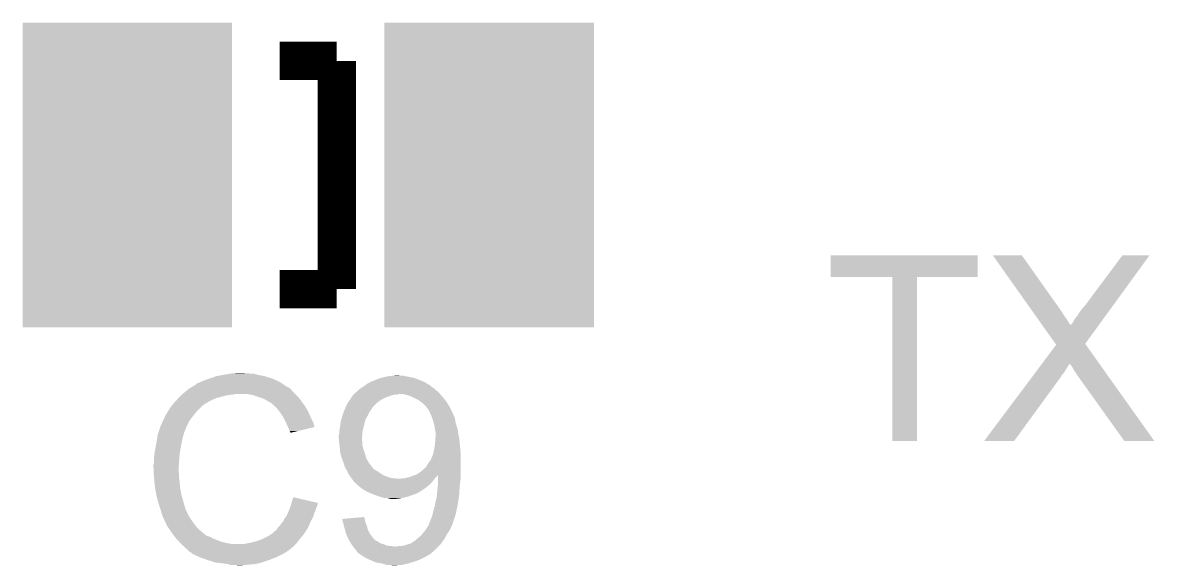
# Model space of a CAD drawing. Extents: x -4.2 to 27.1, y -3.9 to 55.1.
# Drawn here: x 14.43 to 20.37, y 26.4 to 29.25 of the extents above; entities that cross this region are included whole.
import ezdxf

# ---------------------------------------------------------------- set-up
doc = ezdxf.new("R2010")
doc.units = 0
doc.layers.get('0').update_dxf_attribs({"linetype": 'CONTINUOUS'})
doc.layers.add('MCP2517FD_CLICK_GTO', color=14, linetype='CONTINUOUS')
doc.layers.add('MCP2517FD_CLICK_GTS', color=12, linetype='CONTINUOUS')

# ---------------------------------------------------------------- blocks, each defined once
blk = doc.blocks.new('RECTANGLE_90')
blk.add_solid([(0.54991, 0.8001), (0.54991, -0.8001), (-0.54991, 0.8001), (-0.54991, -0.8001)])

msp = doc.modelspace()

# ---------------------------------------------------------------- linework, layer by layer
at = {"layer": 'MCP2517FD_CLICK_GTO', "const_width": 0.20066}
for points in [[(15.77594, 29.04744), (16.07566, 29.04744)], [(16.07566, 27.84856), (16.07566, 29.04744)], [(15.77594, 27.84856), (16.07566, 27.84856)]]:
    msp.add_lwpolyline(points, dxfattribs=at)
at = {"layer": 'MCP2517FD_CLICK_GTO'}
for points in [[(18.669, 27.912082), (18.66902, 28.026338), (19.441138, 27.912082), (19.44116, 28.026338)], [(18.66902, 28.026338), (18.669022, 28.02636), (19.44116, 28.026338), (18.669022, 28.02636)], [(19.519948, 28.026352), (19.519942, 28.02636), (19.672304, 28.026352), (19.519942, 28.02636)], [(19.697984, 27.774898), (19.519948, 28.026352), (19.850102, 27.774898), (19.672304, 28.026352)], [(20.00758, 27.767278), (20.200602, 28.026324), (20.154574, 27.767278), (20.342834, 28.026324)], [(20.200602, 28.026324), (20.20063, 28.02636), (20.342834, 28.026324), (20.20063, 28.02636)], [(18.991558, 27.91206), (18.669, 27.912082), (19.441138, 27.91206), (19.441138, 27.912082)], [(18.99156, 27.912038), (18.991558, 27.91206), (19.12112, 27.912038), (19.441138, 27.91206)], [(18.99158, 27.051022), (18.99156, 27.912038), (19.121098, 27.051022), (19.12112, 27.912038)], [(19.699784, 27.772356), (19.697984, 27.774898), (19.852642, 27.772356), (19.850102, 27.774898)], [(19.703378, 27.76728), (19.699784, 27.772356), (19.855182, 27.76728), (19.852642, 27.772356)], [(19.706976, 27.762198), (19.703378, 27.76728), (19.860262, 27.762198), (19.855182, 27.76728)], [(19.715966, 27.7495), (19.706976, 27.762198), (19.867878, 27.7495), (19.860262, 27.762198)], [(19.9898, 27.74696), (20.00758, 27.767278), (20.139808, 27.74696), (20.154574, 27.767278)], [(19.728554, 27.73172), (19.715966, 27.7495), (19.88058, 27.73172), (19.867878, 27.7495)], [(19.74294, 27.711402), (19.728554, 27.73172), (19.89328, 27.711402), (19.88058, 27.73172)], [(19.75553, 27.69362), (19.74294, 27.711402), (19.90598, 27.69362), (19.89328, 27.711402)], [(19.769918, 27.6733), (19.75553, 27.69362), (19.91868, 27.6733), (19.90598, 27.69362)], [(19.94154, 27.675842), (19.94916, 27.691078), (20.088124, 27.675842), (20.099198, 27.691078)], [(19.94916, 27.691078), (19.96186, 27.706322), (20.099198, 27.691078), (20.110276, 27.706322)], [(19.96186, 27.706322), (19.97456, 27.726638), (20.110276, 27.706322), (20.12504, 27.726638)], [(19.97456, 27.726638), (19.9898, 27.74696), (20.12504, 27.726638), (20.139808, 27.74696)], [(19.780656, 27.658132), (19.769918, 27.6733), (19.92884, 27.658132), (19.91868, 27.6733)], [(19.849056, 27.561526), (19.780656, 27.658132), (20.005048, 27.561526), (20.075254, 27.658132)], [(19.92884, 27.658132), (19.928846, 27.660606), (20.075254, 27.658132), (20.077052, 27.660606)], [(19.928846, 27.660606), (19.93392, 27.665682), (20.077052, 27.660606), (20.080742, 27.665682)], [(19.93392, 27.665682), (19.94154, 27.675842), (20.080742, 27.665682), (20.088124, 27.675842)], [(19.77844, 27.457382), (19.852632, 27.556474), (20.079134, 27.457382), (20.008642, 27.556474)], [(19.852632, 27.556474), (19.849056, 27.561526), (20.008642, 27.556474), (20.005048, 27.561526)], [(19.772746, 27.449778), (19.776548, 27.454856), (19.918678, 27.449778), (19.921218, 27.454856)], [(19.776548, 27.454856), (19.77844, 27.457382), (19.921218, 27.454856), (19.923742, 27.457382)], [(19.938998, 27.43708), (19.923742, 27.457382), (20.093576, 27.43708), (20.079134, 27.457382)], [(15.440662, 27.39136), (15.4813, 27.39898), (15.697202, 27.39136), (15.659098, 27.39898)], [(15.4813, 27.39898), (15.51178, 27.40406), (15.659098, 27.39898), (15.641324, 27.40406)], [(15.51178, 27.40406), (15.52702, 27.4066), (15.623542, 27.40406), (15.608302, 27.4066)], [(15.52702, 27.4066), (15.572738, 27.40914), (15.595602, 27.4066), (15.585442, 27.40914)], [(16.367762, 27.3939), (16.390604, 27.396438), (16.408404, 27.3939), (16.400782, 27.396438)], [(16.390604, 27.396438), (16.390622, 27.39644), (16.400782, 27.396438), (16.390622, 27.39644)], [(19.727106, 27.38882), (19.73471, 27.398976), (19.878038, 27.38882), (19.883118, 27.398976)], [(19.73471, 27.398976), (19.740418, 27.406598), (19.883118, 27.398976), (19.890738, 27.406598)], [(19.740418, 27.406598), (19.757534, 27.42946), (19.890738, 27.406598), (19.905982, 27.42946)], [(19.757534, 27.42946), (19.767044, 27.442162), (19.905982, 27.42946), (19.9136, 27.442162)], [(19.767044, 27.442162), (19.772746, 27.449778), (19.9136, 27.442162), (19.918678, 27.449778)], [(19.949158, 27.416764), (19.938998, 27.43708), (20.108028, 27.416764), (20.093576, 27.43708)], [(19.956778, 27.40914), (19.949158, 27.416764), (20.11345, 27.40914), (20.108028, 27.416764)], [(19.96186, 27.398982), (19.956778, 27.40914), (20.120678, 27.398982), (20.11345, 27.40914)], [(20.210776, 27.051008), (19.96186, 27.398982), (20.368214, 27.051008), (20.120678, 27.398982)], [(15.311112, 27.33294), (15.332268, 27.34564), (15.819124, 27.33294), (15.7988, 27.34564)], [(15.332268, 27.34564), (15.33652, 27.348192), (15.7988, 27.34564), (15.795228, 27.348192)], [(15.33652, 27.348192), (15.336534, 27.350726), (15.795228, 27.348192), (15.79168, 27.350726)], [(15.336534, 27.350726), (15.346682, 27.3558), (15.79168, 27.350726), (15.784574, 27.3558)], [(15.346682, 27.3558), (15.354294, 27.358338), (15.784574, 27.3558), (15.78102, 27.358338)], [(15.354294, 27.358338), (15.3543, 27.35834), (15.78102, 27.358338), (15.781018, 27.35834)], [(15.3543, 27.35834), (15.36446, 27.36342), (15.781018, 27.35834), (15.77086, 27.36342)], [(15.36446, 27.36342), (15.377158, 27.3685), (15.77086, 27.36342), (15.7607, 27.3685)], [(15.377158, 27.3685), (15.389858, 27.37358), (15.7607, 27.3685), (15.74927, 27.37358)], [(15.389858, 27.37358), (15.4051, 27.37866), (15.74927, 27.37358), (15.73784, 27.37866)], [(15.4051, 27.37866), (15.422882, 27.38374), (15.73784, 27.37866), (15.721586, 27.38374)], [(15.422882, 27.38374), (15.440662, 27.39136), (15.721586, 27.38374), (15.697202, 27.39136)], [(16.207742, 27.332942), (16.216206, 27.33802), (16.578578, 27.332942), (16.57096, 27.33802)], [(16.216206, 27.33802), (16.22044, 27.34056), (16.57096, 27.33802), (16.56842, 27.34056)], [(16.22044, 27.34056), (16.223612, 27.343098), (16.56842, 27.34056), (16.565882, 27.343098)], [(16.223612, 27.343098), (16.233142, 27.350722), (16.565882, 27.343098), (16.552814, 27.350722)], [(16.233142, 27.350722), (16.253458, 27.36088), (16.552814, 27.350722), (16.535402, 27.36088)], [(16.253458, 27.36088), (16.26362, 27.36596), (16.535402, 27.36088), (16.52321, 27.36596)], [(16.26362, 27.36596), (16.28267, 27.37358), (16.52321, 27.36596), (16.504918, 27.37358)], [(16.28267, 27.37358), (16.301722, 27.3812), (16.504918, 27.37358), (16.483962, 27.3812)], [(16.301722, 27.3812), (16.311872, 27.383738), (16.483962, 27.3812), (16.47698, 27.383738)], [(16.311872, 27.383738), (16.32204, 27.38628), (16.47698, 27.383738), (16.463006, 27.38628)], [(16.32204, 27.38628), (16.33347, 27.38882), (16.463006, 27.38628), (16.44904, 27.38882)], [(16.33347, 27.38882), (16.344902, 27.39136), (16.44904, 27.38882), (16.437612, 27.39136)], [(16.344902, 27.39136), (16.367762, 27.3939), (16.437612, 27.39136), (16.426182, 27.3939)], [(19.474206, 27.051036), (19.727106, 27.38882), (19.631676, 27.051036), (19.878038, 27.38882)], [(15.23746, 27.26944), (15.24508, 27.27706), (15.42669, 27.26944), (15.443198, 27.27706)], [(15.24508, 27.27706), (15.26032, 27.2923), (15.443198, 27.27706), (15.50416, 27.2923)], [(15.26032, 27.2923), (15.26286, 27.29484), (15.50416, 27.2923), (15.529562, 27.29484)], [(15.26286, 27.29484), (15.2654, 27.29738), (15.529562, 27.29484), (15.542258, 27.29738)], [(15.2654, 27.29738), (15.283408, 27.312618), (15.85722, 27.29738), (15.841982, 27.312618)], [(15.283408, 27.312618), (15.292416, 27.32024), (15.841982, 27.312618), (15.8369, 27.32024)], [(15.292416, 27.32024), (15.298422, 27.325322), (15.8369, 27.32024), (15.831818, 27.325322)], [(15.298422, 27.325322), (15.302646, 27.327858), (15.831818, 27.325322), (15.82928, 27.327858)], [(15.302646, 27.327858), (15.306876, 27.330398), (15.82928, 27.327858), (15.824204, 27.330398)], [(15.306876, 27.330398), (15.311102, 27.332934), (15.824204, 27.330398), (15.821666, 27.332934)], [(15.311102, 27.332934), (15.311112, 27.33294), (15.821666, 27.332934), (15.819124, 27.33294)], [(15.636238, 27.2923), (15.605758, 27.29738), (15.8623, 27.2923), (15.85722, 27.29738)], [(15.66418, 27.28214), (15.636238, 27.2923), (15.87246, 27.28214), (15.8623, 27.2923)], [(15.671806, 27.279598), (15.66418, 27.28214), (15.875002, 27.279598), (15.87246, 27.28214)], [(15.687038, 27.27452), (15.671806, 27.279598), (15.879066, 27.27452), (15.875002, 27.279598)], [(16.145826, 27.26944), (16.153764, 27.28214), (16.311882, 27.26944), (16.337282, 27.28214)], [(16.153764, 27.28214), (16.15694, 27.287222), (16.337282, 27.28214), (16.352526, 27.287222)], [(16.15694, 27.287222), (16.159116, 27.28976), (16.352526, 27.287222), (16.36014, 27.28976)], [(16.159116, 27.28976), (16.163472, 27.29484), (16.36014, 27.28976), (16.377922, 27.29484)], [(16.163472, 27.29484), (16.163474, 27.294842), (16.377922, 27.29484), (16.393164, 27.294842)], [(16.163474, 27.294842), (16.165652, 27.29738), (16.393164, 27.294842), (16.398244, 27.29738)], [(16.165652, 27.29738), (16.172188, 27.305), (16.618092, 27.29738), (16.611318, 27.305)], [(16.172188, 27.305), (16.174726, 27.305006), (16.611318, 27.305), (16.611314, 27.305006)], [(16.174726, 27.305006), (16.17726, 27.30754), (16.611314, 27.305006), (16.60906, 27.30754)], [(16.17726, 27.30754), (16.187422, 27.3177), (16.60906, 27.30754), (16.597208, 27.3177)], [(16.187422, 27.3177), (16.194194, 27.32278), (16.597208, 27.3177), (16.59128, 27.32278)], [(16.194194, 27.32278), (16.207738, 27.33294), (16.59128, 27.32278), (16.57858, 27.33294)], [(16.207738, 27.33294), (16.207742, 27.332942), (16.57858, 27.33294), (16.578578, 27.332942)], [(16.436342, 27.29484), (16.421098, 27.29738), (16.62035, 27.29484), (16.618092, 27.29738)], [(16.46174, 27.28722), (16.436342, 27.29484), (16.627124, 27.28722), (16.62035, 27.29484)], [(16.466816, 27.284682), (16.46174, 27.28722), (16.629378, 27.284682), (16.627124, 27.28722)], [(16.502382, 27.266898), (16.466816, 27.284682), (16.643606, 27.266898), (16.629378, 27.284682)], [(15.188182, 27.205938), (15.194278, 27.2161), (15.33906, 27.205938), (15.349222, 27.2161)], [(15.194278, 27.2161), (15.206724, 27.233878), (15.349222, 27.2161), (15.367, 27.233878)], [(15.206724, 27.233878), (15.21206, 27.2415), (15.367, 27.233878), (15.377158, 27.2415)], [(15.21206, 27.2415), (15.212062, 27.241502), (15.377158, 27.2415), (15.37716, 27.241502)], [(15.212062, 27.241502), (15.214366, 27.244038), (15.37716, 27.241502), (15.379698, 27.244038)], [(15.214366, 27.244038), (15.230532, 27.26182), (15.379698, 27.244038), (15.410182, 27.26182)], [(15.230532, 27.26182), (15.23746, 27.26944), (15.410182, 27.26182), (15.42669, 27.26944)], [(15.70228, 27.2669), (15.687038, 27.27452), (15.88516, 27.2669), (15.879066, 27.27452)], [(15.70736, 27.26436), (15.70228, 27.2669), (15.886976, 27.26436), (15.88516, 27.2669)], [(15.720062, 27.25674), (15.70736, 27.26436), (15.892418, 27.25674), (15.886976, 27.26436)], [(15.730216, 27.251662), (15.720062, 27.25674), (15.896046, 27.251662), (15.892418, 27.25674)], [(15.73276, 27.24912), (15.730216, 27.251662), (15.897862, 27.24912), (15.896046, 27.251662)], [(15.752764, 27.23134), (15.73276, 27.24912), (15.910562, 27.23134), (15.897862, 27.24912)], [(15.75562, 27.2288), (15.752764, 27.23134), (15.912014, 27.2288), (15.910562, 27.23134)], [(15.767812, 27.21356), (15.75562, 27.2288), (15.92072, 27.21356), (15.912014, 27.2288)], [(16.112806, 27.20594), (16.11757, 27.218642), (16.24838, 27.20594), (16.258542, 27.218642)], [(16.11757, 27.218642), (16.12138, 27.2288), (16.258542, 27.218642), (16.263634, 27.2288)], [(16.12138, 27.2288), (16.12139, 27.228822), (16.263634, 27.2288), (16.26616, 27.228822)], [(16.12139, 27.228822), (16.122652, 27.231346), (16.26616, 27.228822), (16.266166, 27.231346)], [(16.122652, 27.231346), (16.131542, 27.24912), (16.266166, 27.231346), (16.28394, 27.24912)], [(16.131542, 27.24912), (16.13517, 27.2542), (16.28394, 27.24912), (16.28902, 27.2542)], [(16.13517, 27.2542), (16.14424, 27.2669), (16.28902, 27.2542), (16.30807, 27.2669)], [(16.14424, 27.2669), (16.145826, 27.26944), (16.30807, 27.2669), (16.311882, 27.26944)], [(16.513814, 27.259278), (16.502382, 27.266898), (16.6497, 27.259278), (16.643606, 27.266898)], [(16.51762, 27.25674), (16.513814, 27.259278), (16.651316, 27.25674), (16.6497, 27.259278)], [(16.53032, 27.24658), (16.51762, 27.25674), (16.657782, 27.24658), (16.651316, 27.25674)], [(16.537946, 27.23896), (16.53032, 27.24658), (16.66263, 27.23896), (16.657782, 27.24658)], [(16.54048, 27.238938), (16.537946, 27.23896), (16.662644, 27.238938), (16.66263, 27.23896)], [(16.540484, 27.236414), (16.54048, 27.238938), (16.66425, 27.236414), (16.662644, 27.238938)], [(16.544432, 27.231338), (16.540484, 27.236414), (16.66748, 27.231338), (16.66425, 27.236414)], [(16.55826, 27.213558), (16.544432, 27.231338), (16.67637, 27.213558), (16.66748, 27.231338)], [(15.1511, 27.13228), (15.164246, 27.160218), (15.28953, 27.13228), (15.3035, 27.160218)], [(15.164246, 27.160218), (15.17142, 27.175464), (15.3035, 27.160218), (15.315358, 27.175464)], [(15.17142, 27.175464), (15.171426, 27.178006), (15.315358, 27.175464), (15.317334, 27.178006)], [(15.171426, 27.178006), (15.17396, 27.180544), (15.317334, 27.178006), (15.319308, 27.180544)], [(15.17396, 27.180544), (15.176504, 27.188162), (15.319308, 27.180544), (15.325234, 27.188162)], [(15.176504, 27.188162), (15.181582, 27.193244), (15.325234, 27.188162), (15.329186, 27.193244)], [(15.181582, 27.193244), (15.18666, 27.203398), (15.329186, 27.193244), (15.337084, 27.203398)], [(15.18666, 27.203398), (15.188182, 27.205938), (15.337084, 27.203398), (15.33906, 27.205938)], [(15.77594, 27.2034), (15.767812, 27.21356), (15.9258, 27.2034), (15.92072, 27.21356)], [(15.783052, 27.19324), (15.77594, 27.2034), (15.93088, 27.19324), (15.9258, 27.2034)], [(15.793718, 27.178), (15.783052, 27.19324), (15.937654, 27.178), (15.93088, 27.19324)], [(15.79753, 27.17038), (15.793718, 27.178), (15.94104, 27.17038), (15.937654, 27.178)], [(15.80642, 27.1526), (15.79753, 27.17038), (15.949932, 27.1526), (15.94104, 27.17038)], [(16.09598, 27.152602), (16.098882, 27.162762), (16.22298, 27.152602), (16.22552, 27.162762)], [(16.098882, 27.162762), (16.105414, 27.18562), (16.22552, 27.162762), (16.23822, 27.18562)], [(16.105414, 27.18562), (16.10614, 27.18816), (16.23822, 27.18562), (16.23949, 27.18816)], [(16.10614, 27.18816), (16.112806, 27.20594), (16.23949, 27.18816), (16.24838, 27.20594)], [(16.566344, 27.195776), (16.55826, 27.213558), (16.68526, 27.195776), (16.67637, 27.213558)], [(16.567498, 27.193236), (16.566344, 27.195776), (16.685262, 27.193236), (16.68526, 27.195776)], [(16.569808, 27.188158), (16.567498, 27.193236), (16.687802, 27.188158), (16.685262, 27.193236)], [(16.57096, 27.18562), (16.569808, 27.188158), (16.689494, 27.18562), (16.687802, 27.188158)], [(16.572808, 27.180538), (16.57096, 27.18562), (16.692882, 27.180538), (16.689494, 27.18562)], [(16.576502, 27.17038), (16.572808, 27.180538), (16.69542, 27.17038), (16.692882, 27.180538)], [(16.581118, 27.15768), (16.576502, 27.17038), (16.69796, 27.15768), (16.69542, 27.17038)], [(16.585276, 27.142438), (16.581118, 27.15768), (16.700502, 27.142438), (16.69796, 27.15768)], [(15.139244, 27.096714), (15.140092, 27.099256), (15.275554, 27.096714), (15.27556, 27.099256)], [(15.140092, 27.099256), (15.150252, 27.12974), (15.27556, 27.099256), (15.28826, 27.12974)], [(15.150252, 27.12974), (15.1511, 27.13228), (15.28826, 27.12974), (15.28953, 27.13228)], [(15.80755, 27.150058), (15.80642, 27.1526), (15.951202, 27.150058), (15.949932, 27.1526)], [(15.81658, 27.12974), (15.80755, 27.150058), (15.957276, 27.12974), (15.951202, 27.150058)], [(15.819124, 27.124654), (15.81658, 27.12974), (15.958796, 27.124654), (15.957276, 27.12974)], [(15.82166, 27.11958), (15.819124, 27.124654), (15.937634, 27.11958), (15.958796, 27.124654)], [(15.82674, 27.104344), (15.82166, 27.11958), (15.874092, 27.104344), (15.937634, 27.11958)], [(15.831814, 27.099266), (15.82674, 27.104344), (15.852914, 27.099266), (15.874092, 27.104344)], [(15.83182, 27.094208), (15.831814, 27.099266), (15.83182, 27.094208), (15.852914, 27.099266)], [(16.08836, 27.101802), (16.09344, 27.13228), (16.210866, 27.101802), (16.2179, 27.13228)], [(16.08836, 27.099262), (16.08836, 27.101802), (16.21028, 27.099262), (16.210866, 27.101802)], [(16.08836, 27.089102), (16.08836, 27.099262), (16.209602, 27.089102), (16.21028, 27.099262)], [(16.09344, 27.13228), (16.09598, 27.152602), (16.2179, 27.13228), (16.22298, 27.152602)], [(16.58874, 27.129738), (16.585276, 27.142438), (16.704736, 27.129738), (16.700502, 27.142438)], [(16.589058, 27.1272), (16.58874, 27.129738), (16.70558, 27.1272), (16.704736, 27.129738)], [(16.59128, 27.10942), (16.589058, 27.1272), (16.71066, 27.10942), (16.70558, 27.1272)], [(16.591282, 27.109418), (16.59128, 27.10942), (16.71066, 27.109418), (16.71066, 27.10942)], [(16.59382, 27.099258), (16.591282, 27.109418), (16.711932, 27.099258), (16.71066, 27.109418)], [(16.59382, 27.089102), (16.59382, 27.099258), (16.7132, 27.089102), (16.711932, 27.099258)], [(15.123, 27.0129), (15.12824, 27.04084), (15.25524, 27.0129), (15.26032, 27.04084)], [(15.12824, 27.04084), (15.13205, 27.0637), (15.26032, 27.04084), (15.2654, 27.0637)], [(15.13205, 27.0637), (15.135436, 27.084018), (15.2654, 27.0637), (15.270478, 27.084018)], [(15.135436, 27.084018), (15.135862, 27.086562), (15.270478, 27.084018), (15.27175, 27.086562)], [(15.135862, 27.086562), (15.136706, 27.089096), (15.27175, 27.086562), (15.273018, 27.089096)], [(15.136706, 27.089096), (15.138398, 27.094174), (15.273018, 27.089096), (15.27302, 27.094174)], [(15.138398, 27.094174), (15.139244, 27.096714), (15.27302, 27.094174), (15.275554, 27.096714)], [(16.08582, 27.078942), (16.08836, 27.089102), (16.208924, 27.078942), (16.209602, 27.089102)], [(16.08582, 27.066238), (16.08582, 27.078942), (16.208078, 27.066238), (16.208924, 27.078942)], [(16.086282, 27.06116), (16.08582, 27.066238), (16.20774, 27.06116), (16.208078, 27.066238)], [(16.086976, 27.053544), (16.086282, 27.06116), (16.20774, 27.053544), (16.20774, 27.06116)], [(16.087668, 27.045922), (16.086976, 27.053544), (16.210278, 27.045922), (16.20774, 27.053544)], [(16.08836, 27.0383), (16.087668, 27.045922), (16.21028, 27.0383), (16.210278, 27.045922)], [(16.08949, 27.028142), (16.08836, 27.0383), (16.21028, 27.028142), (16.21028, 27.0383)], [(16.59128, 27.03576), (16.593456, 27.066238), (16.721328, 27.03576), (16.71828, 27.066238)], [(16.593456, 27.066238), (16.59382, 27.07132), (16.71828, 27.066238), (16.717152, 27.07132)], [(16.59382, 27.07132), (16.59382, 27.089102), (16.717152, 27.07132), (16.7132, 27.089102)], [(19.121098, 27.051), (18.99158, 27.051022), (19.121098, 27.051), (19.121098, 27.051022)], [(19.63165, 27.051), (19.474206, 27.051036), (19.63165, 27.051), (19.631676, 27.051036)], [(20.368218, 27.051), (20.368214, 27.051008), (20.368218, 27.051), (20.210776, 27.051008)], [(15.11554, 26.96464), (15.11808, 26.982422), (15.248888, 26.96464), (15.25016, 26.982422)], [(15.11808, 26.982422), (15.12062, 27.0002), (15.25016, 26.982422), (15.253122, 27.0002)], [(15.12062, 27.0002), (15.123, 27.0129), (15.253122, 27.0002), (15.25524, 27.0129)], [(16.0909, 27.01544), (16.08949, 27.028142), (16.213458, 27.01544), (16.21028, 27.028142)], [(16.091664, 27.00782), (16.0909, 27.01544), (16.215362, 27.00782), (16.213458, 27.01544)], [(16.09344, 26.990042), (16.091664, 27.00782), (16.221288, 26.990042), (16.215362, 27.00782)], [(16.094712, 26.98496), (16.09344, 26.990042), (16.22298, 26.98496), (16.221288, 26.990042)], [(16.09852, 26.969722), (16.094712, 26.98496), (16.227552, 26.969722), (16.22298, 26.98496)], [(16.57858, 26.974798), (16.582044, 26.987502), (16.7259, 26.974798), (16.7259, 26.987502)], [(16.582044, 26.987502), (16.5862, 27.002738), (16.7259, 26.987502), (16.724516, 27.002738)], [(16.5862, 27.002738), (16.588154, 27.01544), (16.724516, 27.002738), (16.72336, 27.01544)], [(16.588154, 27.01544), (16.59128, 27.03576), (16.72336, 27.01544), (16.721328, 27.03576)], [(15.113, 26.926542), (15.11554, 26.936702), (15.246168, 26.926542), (15.246894, 26.936702)], [(15.113, 26.911302), (15.113, 26.926542), (15.24508, 26.911302), (15.246168, 26.926542)], [(15.11554, 26.936702), (15.11554, 26.96464), (15.246894, 26.936702), (15.248888, 26.96464)], [(16.102332, 26.95956), (16.09852, 26.969722), (16.230598, 26.95956), (16.227552, 26.969722)], [(16.111856, 26.934162), (16.102332, 26.95956), (16.245838, 26.934162), (16.230598, 26.95956)], [(16.11376, 26.92908), (16.111856, 26.934162), (16.249792, 26.92908), (16.245838, 26.934162)], [(16.118838, 26.911302), (16.11376, 26.92908), (16.26362, 26.911302), (16.249792, 26.92908)], [(16.543018, 26.913838), (16.548102, 26.92146), (16.7259, 26.913838), (16.7259, 26.92146)], [(16.548102, 26.92146), (16.55572, 26.934162), (16.7259, 26.92146), (16.7259, 26.934162)], [(16.55572, 26.934162), (16.568418, 26.951938), (16.7259, 26.934162), (16.7259, 26.951938)], [(16.568418, 26.951938), (16.57858, 26.974798), (16.7259, 26.951938), (16.7259, 26.974798)], [(15.113, 26.9113), (15.113, 26.911302), (15.245082, 26.9113), (15.24508, 26.911302)], [(15.114144, 26.888438), (15.113, 26.9113), (15.245082, 26.888438), (15.245082, 26.9113)], [(15.114526, 26.880816), (15.114144, 26.888438), (15.24762, 26.880816), (15.245082, 26.888438)], [(15.11554, 26.8605), (15.114526, 26.880816), (15.24762, 26.8605), (15.24762, 26.880816)], [(15.116304, 26.852878), (15.11554, 26.8605), (15.24762, 26.852878), (15.24762, 26.8605)], [(16.118838, 26.9113), (16.118838, 26.911302), (16.263622, 26.9113), (16.26362, 26.911302)], [(16.125612, 26.901142), (16.118838, 26.9113), (16.273778, 26.901142), (16.263622, 26.9113)], [(16.128998, 26.896062), (16.125612, 26.901142), (16.282246, 26.896062), (16.273778, 26.901142)], [(16.130016, 26.89352), (16.128998, 26.896062), (16.286482, 26.89352), (16.282246, 26.896062)], [(16.13408, 26.88336), (16.130016, 26.89352), (16.30172, 26.88336), (16.286482, 26.89352)], [(16.13408, 26.883358), (16.13408, 26.88336), (16.301724, 26.883358), (16.30172, 26.88336)], [(16.141698, 26.870662), (16.13408, 26.883358), (16.32204, 26.870662), (16.301724, 26.883358)], [(16.14932, 26.860502), (16.141698, 26.870662), (16.347438, 26.860502), (16.32204, 26.870662)], [(16.15313, 26.85542), (16.14932, 26.860502), (16.372838, 26.85542), (16.347438, 26.860502)], [(16.431258, 26.85542), (16.45158, 26.860502), (16.59128, 26.85542), (16.596362, 26.860502)], [(16.45158, 26.860502), (16.46681, 26.865578), (16.596362, 26.860502), (16.601438, 26.865578)], [(16.46681, 26.865578), (16.47444, 26.86812), (16.601438, 26.865578), (16.603132, 26.86812)], [(16.47444, 26.86812), (16.487832, 26.873142), (16.603132, 26.86812), (16.60648, 26.873142)], [(16.487832, 26.873142), (16.49476, 26.87574), (16.7259, 26.873142), (16.7259, 26.87574)], [(16.49476, 26.87574), (16.51762, 26.89098), (16.7259, 26.87574), (16.7259, 26.89098)], [(16.51762, 26.89098), (16.54048, 26.9113), (16.7259, 26.89098), (16.7259, 26.9113)], [(16.54048, 26.9113), (16.543018, 26.913838), (16.7259, 26.9113), (16.7259, 26.913838)], [(16.606492, 26.85796), (16.60648, 26.873142), (16.7259, 26.85796), (16.7259, 26.873142)], [(15.117826, 26.837642), (15.116304, 26.852878), (15.25016, 26.837642), (15.24762, 26.852878)], [(15.12062, 26.809698), (15.117826, 26.837642), (15.25231, 26.809698), (15.25016, 26.837642)], [(15.121518, 26.804618), (15.12062, 26.809698), (15.2527, 26.804618), (15.25231, 26.809698)], [(15.12824, 26.76652), (15.121518, 26.804618), (15.26032, 26.76652), (15.2527, 26.804618)], [(16.155036, 26.85288), (16.15313, 26.85542), (16.40332, 26.85288), (16.372838, 26.85542)], [(16.15694, 26.85034), (16.155036, 26.85288), (16.587214, 26.85034), (16.589246, 26.85288)], [(16.16202, 26.84272), (16.15694, 26.85034), (16.58112, 26.84272), (16.587214, 26.85034)], [(16.164558, 26.84018), (16.16202, 26.84272), (16.579002, 26.84018), (16.58112, 26.84272)], [(16.167094, 26.835114), (16.164558, 26.84018), (16.574782, 26.835114), (16.579002, 26.84018)], [(16.169634, 26.8351), (16.167094, 26.835114), (16.57477, 26.8351), (16.574782, 26.835114)], [(16.17726, 26.827478), (16.169634, 26.8351), (16.56842, 26.827478), (16.57477, 26.8351)], [(16.184882, 26.819858), (16.17726, 26.827478), (16.559528, 26.819858), (16.56842, 26.827478)], [(16.194024, 26.81224), (16.184882, 26.819858), (16.550642, 26.81224), (16.559528, 26.819858)], [(16.20012, 26.80716), (16.194024, 26.81224), (16.543868, 26.80716), (16.550642, 26.81224)], [(16.214344, 26.797), (16.20012, 26.80716), (16.53032, 26.797), (16.543868, 26.80716)], [(16.410936, 26.85288), (16.416016, 26.855418), (16.589246, 26.85288), (16.591278, 26.855418)], [(16.416016, 26.855418), (16.431258, 26.85542), (16.591278, 26.855418), (16.59128, 26.85542)], [(16.60144, 26.7716), (16.606012, 26.81732), (16.718412, 26.7716), (16.72082, 26.81732)], [(16.606012, 26.81732), (16.60652, 26.822398), (16.72082, 26.81732), (16.721454, 26.822398)], [(16.60652, 26.822398), (16.606492, 26.85796), (16.721454, 26.822398), (16.7259, 26.85796)], [(15.13332, 26.7462), (15.12824, 26.76652), (15.266126, 26.7462), (15.26032, 26.76652)], [(15.137676, 26.73096), (15.13332, 26.7462), (15.27048, 26.73096), (15.266126, 26.7462)], [(15.83944, 26.733498), (15.84708, 26.756356), (15.944168, 26.733498), (15.84708, 26.756356)], [(16.217898, 26.79446), (16.214344, 26.797), (16.526508, 26.79446), (16.53032, 26.797)], [(16.235678, 26.7843), (16.217898, 26.79446), (16.511266, 26.7843), (16.526508, 26.79446)], [(16.241606, 26.78176), (16.235678, 26.7843), (16.507456, 26.78176), (16.511266, 26.7843)], [(16.241616, 26.781756), (16.241606, 26.78176), (16.504914, 26.781756), (16.507456, 26.78176)], [(16.25346, 26.77668), (16.241616, 26.781756), (16.4973, 26.77668), (16.504914, 26.781756)], [(16.265316, 26.7716), (16.25346, 26.77668), (16.484602, 26.7716), (16.4973, 26.77668)], [(16.271242, 26.76906), (16.265316, 26.7716), (16.47698, 26.76906), (16.484602, 26.7716)], [(16.278864, 26.76652), (16.271242, 26.76906), (16.46936, 26.76652), (16.47698, 26.76906)], [(16.301724, 26.7589), (16.278864, 26.76652), (16.449038, 26.7589), (16.46936, 26.76652)], [(16.316958, 26.753822), (16.301724, 26.7589), (16.426188, 26.753822), (16.449038, 26.7589)], [(16.31697, 26.75382), (16.316958, 26.753822), (16.42618, 26.75382), (16.426188, 26.753822)], [(16.332198, 26.75128), (16.31697, 26.75382), (16.41348, 26.75128), (16.42618, 26.75382)], [(16.352518, 26.74874), (16.342358, 26.75128), (16.40078, 26.74874), (16.41348, 26.75128)], [(16.362678, 26.7462), (16.352518, 26.74874), (16.372842, 26.7462), (16.40078, 26.74874)], [(16.59382, 26.73096), (16.5989, 26.751282), (16.712564, 26.73096), (16.715612, 26.751282)], [(16.5989, 26.751282), (16.601122, 26.76906), (16.715612, 26.751282), (16.71828, 26.76906)], [(16.601122, 26.76906), (16.60144, 26.7716), (16.71828, 26.76906), (16.718412, 26.7716)], [(15.14348, 26.71064), (15.137676, 26.73096), (15.275902, 26.71064), (15.27048, 26.73096)], [(15.149408, 26.692858), (15.14348, 26.71064), (15.280644, 26.692858), (15.275902, 26.71064)], [(15.150256, 26.690316), (15.149408, 26.692858), (15.283182, 26.690316), (15.280644, 26.692858)], [(15.151948, 26.685238), (15.150256, 26.690316), (15.28572, 26.685238), (15.283182, 26.690316)], [(15.15364, 26.680158), (15.151948, 26.685238), (15.287414, 26.680158), (15.28572, 26.685238)], [(15.81694, 26.669998), (15.823472, 26.685238), (15.956278, 26.669998), (15.963898, 26.685238)], [(15.823472, 26.685238), (15.82674, 26.69286), (15.963898, 26.685238), (15.965422, 26.69286)], [(15.82674, 26.69286), (15.828644, 26.697938), (15.965422, 26.69286), (15.96644, 26.697938)], [(15.828644, 26.697938), (15.832452, 26.708098), (15.96644, 26.697938), (15.97152, 26.708098)], [(15.832452, 26.708098), (15.83436, 26.713182), (15.97152, 26.708098), (15.972788, 26.713182)], [(15.83436, 26.713182), (15.835628, 26.718258), (15.972788, 26.713182), (15.974058, 26.718258)], [(15.835628, 26.718258), (15.836898, 26.723336), (15.974058, 26.718258), (15.976598, 26.723336)], [(15.836898, 26.723336), (15.83753, 26.725862), (15.976598, 26.723336), (15.9766, 26.725862)], [(15.83753, 26.725862), (15.83944, 26.733498), (15.9766, 26.725862), (15.944168, 26.733498)], [(16.58112, 26.680158), (16.588744, 26.705562), (16.702638, 26.680158), (16.707986, 26.705562)], [(16.588744, 26.705562), (16.59128, 26.708106), (16.707986, 26.705562), (16.70852, 26.708106)], [(16.59128, 26.718262), (16.59382, 26.73096), (16.71066, 26.718262), (16.712564, 26.73096)], [(16.59128, 26.708106), (16.59128, 26.718262), (16.70852, 26.708106), (16.71066, 26.718262)], [(15.154276, 26.67762), (15.15364, 26.680158), (15.28826, 26.67762), (15.287414, 26.680158)], [(15.156182, 26.67), (15.154276, 26.67762), (15.292072, 26.67), (15.28826, 26.67762)], [(15.158722, 26.662382), (15.156182, 26.67), (15.29588, 26.662382), (15.292072, 26.67)], [(15.16126, 26.654762), (15.158722, 26.662382), (15.300644, 26.654762), (15.29588, 26.662382)], [(15.1638, 26.64968), (15.16126, 26.654762), (15.303818, 26.64968), (15.300644, 26.654762)], [(15.167386, 26.64206), (15.1638, 26.64968), (15.30858, 26.64206), (15.303818, 26.64968)], [(15.178144, 26.6192), (15.167386, 26.64206), (15.32382, 26.6192), (15.30858, 26.64206)], [(15.78356, 26.61666), (15.793722, 26.629362), (15.93326, 26.61666), (15.938818, 26.629362)], [(15.793722, 26.629362), (15.79626, 26.63444), (15.938818, 26.629362), (15.94104, 26.63444)], [(15.79626, 26.63444), (15.80134, 26.6446), (15.94104, 26.63444), (15.946846, 26.6446)], [(15.80134, 26.6446), (15.807432, 26.652218), (15.946846, 26.6446), (15.9512, 26.652218)], [(15.807432, 26.652218), (15.8115, 26.657302), (15.9512, 26.652218), (15.95265, 26.657302)], [(15.8115, 26.657302), (15.81694, 26.669998), (15.95265, 26.657302), (15.956278, 26.669998)], [(16.103626, 26.642062), (16.132834, 26.644596), (16.22171, 26.642062), (16.220442, 26.644596)], [(16.104262, 26.639518), (16.103626, 26.642062), (16.22298, 26.639518), (16.22171, 26.642062)], [(16.108062, 26.624278), (16.104262, 26.639518), (16.225522, 26.624278), (16.22298, 26.639518)], [(16.112494, 26.606498), (16.108062, 26.624278), (16.23314, 26.606498), (16.225522, 26.624278)], [(16.132834, 26.644596), (16.22044, 26.652196), (16.220442, 26.644596), (16.22044, 26.652196)], [(16.5608, 26.6192), (16.562974, 26.624276), (16.685258, 26.6192), (16.68526, 26.624276)], [(16.562974, 26.624276), (16.56842, 26.63698), (16.68526, 26.624276), (16.690024, 26.63698)], [(16.56842, 26.63698), (16.571276, 26.6446), (16.690024, 26.63698), (16.692882, 26.6446)], [(16.571276, 26.6446), (16.57604, 26.657302), (16.692882, 26.6446), (16.69669, 26.657302)], [(16.57604, 26.657302), (16.578862, 26.67), (16.69669, 26.657302), (16.7005, 26.67)], [(16.578862, 26.67), (16.58112, 26.680158), (16.7005, 26.67), (16.702638, 26.680158)], [(15.18412, 26.6065), (15.178144, 26.6192), (15.33398, 26.6065), (15.32382, 26.6192)], [(15.192588, 26.5938), (15.18412, 26.6065), (15.34414, 26.5938), (15.33398, 26.6065)], [(15.206132, 26.573482), (15.192588, 26.5938), (15.366998, 26.573482), (15.34414, 26.5938)], [(15.20952, 26.5684), (15.206132, 26.573482), (15.373352, 26.5684), (15.366998, 26.573482)], [(15.221244, 26.55316), (15.20952, 26.5684), (15.392406, 26.55316), (15.373352, 26.5684)], [(15.730218, 26.56078), (15.74292, 26.57094), (15.901246, 26.56078), (15.90802, 26.57094)], [(15.74292, 26.57094), (15.750544, 26.578562), (15.90802, 26.57094), (15.9131, 26.578562)], [(15.750544, 26.578562), (15.75562, 26.581104), (15.9131, 26.578562), (15.914794, 26.581104)], [(15.75562, 26.581104), (15.7607, 26.58872), (15.914794, 26.581104), (15.919872, 26.58872)], [(15.7607, 26.58872), (15.764508, 26.593798), (15.919872, 26.58872), (15.923258, 26.593798)], [(15.764508, 26.593798), (15.768322, 26.59888), (15.923258, 26.593798), (15.92548, 26.59888)], [(15.768322, 26.59888), (15.77594, 26.606502), (15.92548, 26.59888), (15.928816, 26.606502)], [(15.77594, 26.606502), (15.78356, 26.61666), (15.928816, 26.606502), (15.93326, 26.61666)], [(16.11376, 26.60142), (16.112494, 26.606498), (16.23441, 26.60142), (16.23314, 26.606498)], [(16.118114, 26.586178), (16.11376, 26.60142), (16.23822, 26.586178), (16.23441, 26.60142)], [(16.123918, 26.56586), (16.118114, 26.586178), (16.248382, 26.56586), (16.23822, 26.586178)], [(16.131328, 26.54808), (16.123918, 26.56586), (16.26108, 26.54808), (16.248382, 26.56586)], [(16.522702, 26.560782), (16.524732, 26.563322), (16.653396, 26.560782), (16.654782, 26.563322)], [(16.524732, 26.563322), (16.53286, 26.57348), (16.654782, 26.563322), (16.661552, 26.57348)], [(16.53286, 26.57348), (16.543436, 26.586178), (16.661552, 26.57348), (16.670018, 26.586178)], [(16.543436, 26.586178), (16.54556, 26.588726), (16.670018, 26.586178), (16.671036, 26.588726)], [(16.54556, 26.588726), (16.545564, 26.591266), (16.671036, 26.588726), (16.672052, 26.591266)], [(16.545564, 26.591266), (16.55064, 26.59888), (16.672052, 26.591266), (16.6751, 26.59888)], [(16.55064, 26.59888), (16.555716, 26.606496), (16.6751, 26.59888), (16.680178, 26.606496)], [(16.555716, 26.606496), (16.55572, 26.6065), (16.680178, 26.606496), (16.680178, 26.6065)], [(16.55572, 26.6065), (16.558766, 26.614118), (16.680178, 26.6065), (16.68272, 26.614118)], [(16.558766, 26.614118), (16.560798, 26.619196), (16.68272, 26.614118), (16.685258, 26.619196)], [(16.560798, 26.619196), (16.5608, 26.6192), (16.685258, 26.619196), (16.685258, 26.6192)], [(15.221246, 26.553158), (15.221244, 26.55316), (15.397484, 26.553158), (15.392406, 26.55316)], [(15.225152, 26.54808), (15.221246, 26.553158), (15.407642, 26.54808), (15.397484, 26.553158)], [(15.227108, 26.545538), (15.225152, 26.54808), (15.415264, 26.545538), (15.407642, 26.54808)], [(15.231014, 26.54046), (15.227108, 26.545538), (15.42288, 26.54046), (15.415264, 26.545538)], [(15.23492, 26.535382), (15.231014, 26.54046), (15.436422, 26.535382), (15.42288, 26.54046)], [(15.237462, 26.53284), (15.23492, 26.535382), (15.4432, 26.53284), (15.436422, 26.535382)], [(15.24762, 26.52268), (15.237462, 26.53284), (15.468596, 26.52268), (15.4432, 26.53284)], [(15.247622, 26.522678), (15.24762, 26.52268), (15.4686, 26.522678), (15.468596, 26.52268)], [(15.253716, 26.51506), (15.247622, 26.522678), (15.49654, 26.51506), (15.4686, 26.522678)], [(15.257778, 26.509982), (15.253716, 26.51506), (15.52701, 26.509982), (15.49654, 26.51506)], [(15.257782, 26.50998), (15.257778, 26.509982), (15.527022, 26.50998), (15.52701, 26.509982)], [(15.270478, 26.499822), (15.257782, 26.50998), (15.8496, 26.499822), (15.859758, 26.50998)], [(15.587982, 26.50998), (15.59814, 26.51252), (15.859758, 26.50998), (15.862298, 26.51252)], [(15.59814, 26.51252), (15.61084, 26.51506), (15.862298, 26.51252), (15.864838, 26.51506)], [(15.61084, 26.51506), (15.62354, 26.5176), (15.864838, 26.51506), (15.866742, 26.5176)], [(15.62354, 26.5176), (15.65402, 26.525222), (15.866742, 26.5176), (15.872458, 26.525222)], [(15.65402, 26.525222), (15.68196, 26.53538), (15.872458, 26.525222), (15.880078, 26.53538)], [(15.68196, 26.53538), (15.681962, 26.535382), (15.880078, 26.53538), (15.88008, 26.535382)], [(15.681962, 26.535382), (15.712438, 26.55062), (15.88008, 26.535382), (15.893414, 26.55062)], [(15.712438, 26.55062), (15.721324, 26.555698), (15.893414, 26.55062), (15.89786, 26.555698)], [(15.721324, 26.555698), (15.730218, 26.56078), (15.89786, 26.555698), (15.901246, 26.56078)], [(16.13662, 26.53538), (16.131328, 26.54808), (16.27167, 26.53538), (16.26108, 26.54808)], [(16.138144, 26.53284), (16.13662, 26.53538), (16.273788, 26.53284), (16.27167, 26.53538)], [(16.138148, 26.532834), (16.138144, 26.53284), (16.276326, 26.532834), (16.273788, 26.53284)], [(16.141194, 26.527758), (16.138148, 26.532834), (16.281404, 26.527758), (16.276326, 26.532834)], [(16.144242, 26.522678), (16.141194, 26.527758), (16.29156, 26.522678), (16.281404, 26.527758)], [(16.148814, 26.515058), (16.144242, 26.522678), (16.301722, 26.515058), (16.29156, 26.522678)], [(16.151858, 26.509982), (16.148814, 26.515058), (16.319496, 26.509982), (16.301722, 26.515058)], [(16.15186, 26.50998), (16.151858, 26.509982), (16.319502, 26.50998), (16.319496, 26.509982)], [(16.157576, 26.50236), (16.15186, 26.50998), (16.337284, 26.50236), (16.319502, 26.50998)], [(16.428722, 26.502362), (16.44396, 26.50744), (16.61414, 26.502362), (16.619218, 26.50744)], [(16.44396, 26.50744), (16.461744, 26.512522), (16.619218, 26.50744), (16.622914, 26.512522)], [(16.461744, 26.512522), (16.476982, 26.52268), (16.622914, 26.512522), (16.630302, 26.52268)], [(16.476982, 26.52268), (16.48206, 26.525222), (16.630302, 26.52268), (16.632152, 26.525222)], [(16.48206, 26.525222), (16.49222, 26.532842), (16.632152, 26.525222), (16.637694, 26.532842)], [(16.49222, 26.532842), (16.494756, 26.535378), (16.637694, 26.532842), (16.63954, 26.535378)], [(16.494756, 26.535378), (16.499842, 26.540462), (16.63954, 26.535378), (16.642312, 26.540462)], [(16.499842, 26.540462), (16.51254, 26.55062), (16.642312, 26.540462), (16.647852, 26.55062)], [(16.51254, 26.55062), (16.522702, 26.560782), (16.647852, 26.55062), (16.653396, 26.560782)], [(15.270482, 26.49982), (15.270478, 26.499822), (15.8496, 26.49982), (15.8496, 26.499822)], [(15.28064, 26.489662), (15.270482, 26.49982), (15.837986, 26.489662), (15.8496, 26.49982)], [(15.290798, 26.48204), (15.28064, 26.489662), (15.829274, 26.48204), (15.837986, 26.489662)], [(15.290814, 26.482026), (15.290798, 26.48204), (15.826734, 26.482026), (15.829274, 26.48204)], [(15.29588, 26.47696), (15.290814, 26.482026), (15.824192, 26.47696), (15.826734, 26.482026)], [(15.298424, 26.474416), (15.29588, 26.47696), (15.816578, 26.474416), (15.824192, 26.47696)], [(15.303498, 26.469342), (15.298424, 26.474416), (15.811502, 26.469342), (15.816578, 26.474416)], [(15.303504, 26.469338), (15.303498, 26.469342), (15.811498, 26.469338), (15.811502, 26.469342)], [(15.311114, 26.464264), (15.303504, 26.469338), (15.80304, 26.464264), (15.811498, 26.469338)], [(15.313638, 26.46426), (15.311114, 26.464264), (15.803032, 26.46426), (15.80304, 26.464264)], [(15.31366, 26.461734), (15.313638, 26.46426), (15.798822, 26.461734), (15.803032, 26.46426)], [(15.313688, 26.46172), (15.31366, 26.461734), (15.7988, 26.46172), (15.798822, 26.461734)], [(15.3543, 26.4414), (15.313688, 26.46172), (15.75816, 26.4414), (15.7988, 26.46172)], [(16.15948, 26.49982), (16.157576, 26.50236), (16.3576, 26.49982), (16.337284, 26.50236)], [(16.161386, 26.49728), (16.15948, 26.49982), (16.380462, 26.49728), (16.3576, 26.49982)], [(16.1671, 26.48966), (16.161386, 26.49728), (16.601438, 26.48966), (16.609058, 26.49728)], [(16.17218, 26.48204), (16.1671, 26.48966), (16.59382, 26.48204), (16.601438, 26.48966)], [(16.179798, 26.47442), (16.17218, 26.48204), (16.585436, 26.47442), (16.59382, 26.48204)], [(16.182338, 26.469344), (16.179798, 26.47442), (16.57985, 26.469344), (16.585436, 26.47442)], [(16.189958, 26.461722), (16.182338, 26.469344), (16.571464, 26.461722), (16.57985, 26.469344)], [(16.197582, 26.45664), (16.189958, 26.461722), (16.565874, 26.45664), (16.571464, 26.461722)], [(16.19759, 26.456634), (16.197582, 26.45664), (16.563334, 26.456634), (16.565874, 26.45664)], [(16.201394, 26.454098), (16.19759, 26.456634), (16.560796, 26.454098), (16.563334, 26.456634)], [(16.209014, 26.449018), (16.201394, 26.454098), (16.550638, 26.449018), (16.560796, 26.454098)], [(16.216632, 26.44394), (16.209014, 26.449018), (16.543018, 26.44394), (16.550638, 26.449018)], [(16.220438, 26.441402), (16.216632, 26.44394), (16.537942, 26.441402), (16.543018, 26.44394)], [(16.390622, 26.49728), (16.400782, 26.49982), (16.609058, 26.49728), (16.611598, 26.49982)], [(16.413482, 26.49982), (16.428722, 26.502362), (16.611598, 26.49982), (16.61414, 26.502362)], [(15.37589, 26.43378), (15.3543, 26.4414), (15.73784, 26.43378), (15.75816, 26.4414)], [(15.39748, 26.42616), (15.37589, 26.43378), (15.72006, 26.42616), (15.73784, 26.43378)], [(15.438118, 26.41346), (15.39748, 26.42616), (15.681958, 26.41346), (15.72006, 26.42616)], [(15.458438, 26.41092), (15.438118, 26.41346), (15.674338, 26.41092), (15.681958, 26.41346)], [(15.499078, 26.40584), (15.458438, 26.41092), (15.651478, 26.40584), (15.674338, 26.41092)], [(15.507968, 26.4033), (15.499078, 26.40584), (15.62608, 26.4033), (15.651478, 26.40584)], [(15.516856, 26.40076), (15.507968, 26.4033), (15.59814, 26.40076), (15.62608, 26.4033)], [(15.554958, 26.39822), (15.544798, 26.40076), (15.570202, 26.39822), (15.59814, 26.40076)], [(16.245842, 26.4287), (16.220438, 26.441402), (16.512538, 26.4287), (16.537942, 26.441402)], [(16.25092, 26.42616), (16.245842, 26.4287), (16.505552, 26.42616), (16.512538, 26.4287)], [(16.26921, 26.41854), (16.25092, 26.42616), (16.4846, 26.41854), (16.505552, 26.42616)], [(16.281398, 26.413462), (16.26921, 26.41854), (16.468096, 26.413462), (16.4846, 26.41854)], [(16.31188, 26.40838), (16.281398, 26.413462), (16.45158, 26.40838), (16.468096, 26.413462)], [(16.337276, 26.40076), (16.31188, 26.40838), (16.41602, 26.40076), (16.45158, 26.40838)], [(16.365216, 26.398222), (16.360136, 26.40076), (16.37795, 26.398222), (16.41602, 26.40076)], [(16.377922, 26.39822), (16.365216, 26.398222), (16.377922, 26.39822), (16.37795, 26.398222)]]:
    msp.add_solid(points, dxfattribs=at)

# ---------------------------------------------------------------- block references
at = {"layer": 'MCP2517FD_CLICK_GTS'}
for p in [(14.97584, 28.448), (16.87576, 28.448)]:
    msp.add_blockref('RECTANGLE_90', p, dxfattribs=at)

doc.saveas('drawing.dxf')
